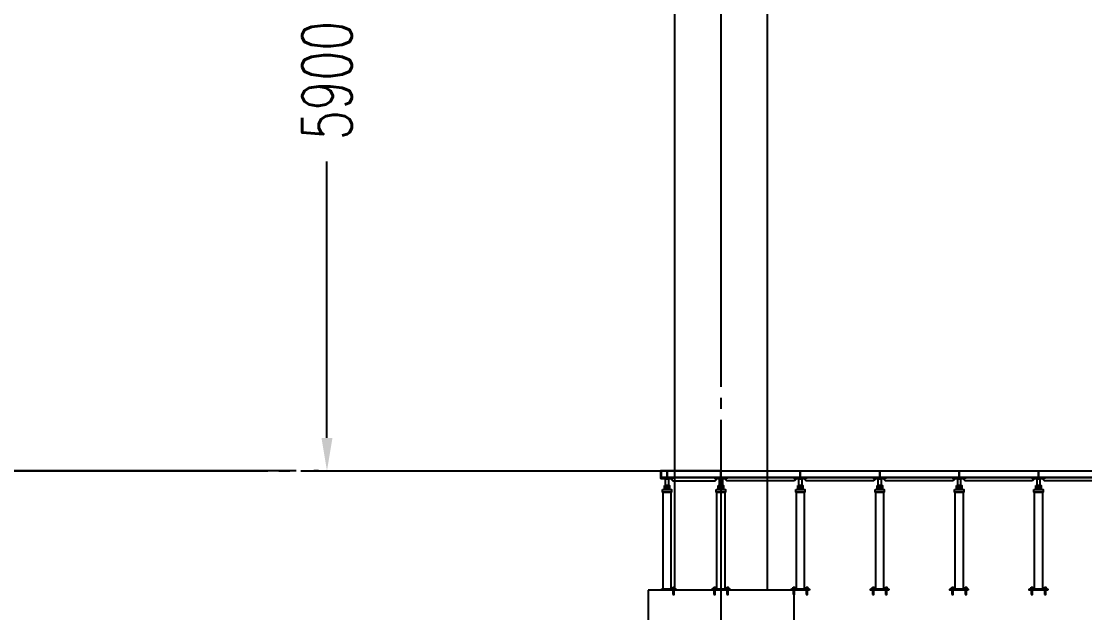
# Model space of a CAD drawing. Header units: millimetres. Extents: x -192235 to 515711, y 45168 to 947868.
# Drawn here: x 109711 to 117750, y 454878 to 459348 of the extents above; entities that cross this region are included whole.
import ezdxf

# ---------------------------------------------------------------- set-up
doc = ezdxf.new("R2010")
doc.units = ezdxf.units.MM
doc.header["$LTSCALE"] = 1000
doc.header["$PDMODE"] = 1
doc.linetypes.add('TPH12-SEC-@20-1$0$CENTERK5', pattern=[6.916, 6.667, -0.083, 0.083, -0.083])
for name, color, linetype in [('0-rev-20250425-與2次配干涉後移位', 7, 'Continuous'), ('TPH12-SEC-@20-1$0$H-SIN', 252, 'TPH12-SEC-@20-1$0$CENTERK5'), ('TPH12-SEC-@20-1$0$STEEL3', 252, 'Continuous'), ('TPH12-SEC-@20-1$0$SUGATA3', 252, 'Continuous'), ('YCD-Xfa-Sec-24$0$Raised Floor', 1, 'Continuous'), ('YCD-Xfa-Sec-24$0$SEC-RF', 1, 'Continuous')]:
    doc.layers.add(name, color=color, linetype=linetype)
doc.styles.add('aa-txt', font='simplex.shx', dxfattribs={"width": 0.7, "bigfont": 'chineset.shx'})
doc.dimstyles.new('adim-1500', dxfattribs={"dimscale": 1000, "dimtxt": 0.375, "dimasz": 0.25, "dimexe": 0.1, "dimexo": 0.5, "dimgap": 0.15, "dimtad": 0, "dimdec": 4, "dimtxsty": 'aa-txt', "dimcen": 3.75, "dimclrd": 3, "dimclre": 3, "dimclrt": 256, "dimadec": 0, "dimazin": 0, "dimtfac": 1, "dimtdec": 4, "dimtmove": 0, "dimatfit": 3, "dimfxl": 0.1, "dimarcsym": 0})

# ---------------------------------------------------------------- blocks, each defined once
blk = doc.blocks.new('TPH12-SEC-@20-1')
at = {"layer": 'TPH12-SEC-@20-1$0$H-SIN'}
for p, q in [((115000, 484000), (115000, 447500)), ((84160.7, 455950), (201769.6, 455950))]:
    blk.add_line(p, q, dxfattribs=at)
at = {"layer": 'TPH12-SEC-@20-1$0$STEEL3'}
for p, q in [((114650, 463725), (114650, 455050)), ((115350, 463725), (115350, 455050))]:
    blk.add_line(p, q, dxfattribs=at)
at = {"layer": 'TPH12-SEC-@20-1$0$SUGATA3'}
for p, q in [((115550, 455050), (114450, 455050)), ((114450, 455050), (114450, 453200)), ((115550, 455050), (115550, 453200))]:
    blk.add_line(p, q, dxfattribs=at)
blk = doc.blocks.new('YCD-Xfa-Sec-24')
at = {"layer": 'YCD-Xfa-Sec-24$0$Raised Floor'}
for points in [[(592600, 385950), (592000, 385950), (592000, 385900), (592600, 385900)], [(592045, 385875), (592555, 385875), (592580, 385900), (592020, 385900)], [(592555, 385900), (592645, 385900), (592645, 385895), (592555, 385895)], [(592555, 385900), (592645, 385900), (592645, 385895), (592555, 385895)], [(592555, 385890), (592645, 385890), (592645, 385895), (592555, 385895)], [(592555, 385890), (592645, 385890), (592645, 385895), (592555, 385895)], [(593200, 385950), (592600, 385950), (592600, 385900), (593200, 385900)], [(592645, 385875), (593155, 385875), (593180, 385900), (592620, 385900)], [(593155, 385900), (593245, 385900), (593245, 385895), (593155, 385895)], [(593155, 385890), (593245, 385890), (593245, 385895), (593155, 385895)], [(593800, 385950), (593200, 385950), (593200, 385900), (593800, 385900)], [(593245, 385875), (593755, 385875), (593780, 385900), (593220, 385900)], [(593755, 385900), (593845, 385900), (593845, 385895), (593755, 385895)], [(593755, 385900), (593845, 385900), (593845, 385895), (593755, 385895)], [(593755, 385890), (593845, 385890), (593845, 385895), (593755, 385895)], [(593755, 385890), (593845, 385890), (593845, 385895), (593755, 385895)], [(594400, 385950), (593800, 385950), (593800, 385900), (594400, 385900)], [(593845, 385875), (594355, 385875), (594380, 385900), (593820, 385900)], [(594355, 385900), (594445, 385900), (594445, 385895), (594355, 385895)], [(594355, 385890), (594445, 385890), (594445, 385895), (594355, 385895)], [(595000, 385950), (594400, 385950), (594400, 385900), (595000, 385900)], [(594445, 385875), (594955, 385875), (594980, 385900), (594420, 385900)], [(594955, 385900), (595045, 385900), (595045, 385895), (594955, 385895)], [(594955, 385900), (595045, 385900), (595045, 385895), (594955, 385895)], [(594955, 385890), (595045, 385890), (595045, 385895), (594955, 385895)], [(594955, 385890), (595045, 385890), (595045, 385895), (594955, 385895)], [(595000, 385950), (595407.9, 385950), (595407.9, 385900), (595000, 385900)], [(595362.9, 385875), (595045, 385875), (595020, 385900), (595387.9, 385900)], [(595362.9, 385890), (595452.9, 385890), (595452.9, 385895), (595362.9, 385895)], [(592620, 385840), (592580, 385840), (592580, 385825), (592620, 385825)], [(592620, 385840), (592580, 385840), (592580, 385825), (592620, 385825)], [(592620, 385825), (592580, 385825), (592580, 385810), (592620, 385810)], [(592620, 385825), (592580, 385825), (592580, 385810), (592620, 385810)], [(592610.5, 385890), (592589.5, 385890), (592589.5, 385840), (592610.5, 385840)], [(592610.5, 385890), (592589.5, 385890), (592589.5, 385840), (592610.5, 385840)], [(593220, 385840), (593180, 385840), (593180, 385825), (593220, 385825)], [(593220, 385825), (593180, 385825), (593180, 385810), (593220, 385810)], [(593210.5, 385890), (593189.5, 385890), (593189.5, 385840), (593210.5, 385840)], [(593820, 385840), (593780, 385840), (593780, 385825), (593820, 385825)], [(593820, 385840), (593780, 385840), (593780, 385825), (593820, 385825)], [(593820, 385825), (593780, 385825), (593780, 385810), (593820, 385810)], [(593820, 385825), (593780, 385825), (593780, 385810), (593820, 385810)], [(593810.5, 385890), (593789.5, 385890), (593789.5, 385840), (593810.5, 385840)], [(593810.5, 385890), (593789.5, 385890), (593789.5, 385840), (593810.5, 385840)], [(594420, 385840), (594380, 385840), (594380, 385825), (594420, 385825)], [(594420, 385825), (594380, 385825), (594380, 385810), (594420, 385810)], [(594410.5, 385890), (594389.5, 385890), (594389.5, 385840), (594410.5, 385840)], [(595020, 385840), (594980, 385840), (594980, 385825), (595020, 385825)], [(595020, 385840), (594980, 385840), (594980, 385825), (595020, 385825)], [(595020, 385825), (594980, 385825), (594980, 385810), (595020, 385810)], [(595020, 385825), (594980, 385825), (594980, 385810), (595020, 385810)], [(595010.5, 385890), (594989.5, 385890), (594989.5, 385840), (595010.5, 385840)], [(595010.5, 385890), (594989.5, 385890), (594989.5, 385840), (595010.5, 385840)], [(595427.9, 385840), (595387.9, 385840), (595387.9, 385825), (595427.9, 385825)], [(595427.9, 385825), (595387.9, 385825), (595387.9, 385810), (595427.9, 385810)], [(595418.4, 385890), (595397.4, 385890), (595397.4, 385840), (595418.4, 385840)], [(592635, 385810), (592565, 385810), (592565, 385790), (592635, 385790)], [(592635, 385810), (592565, 385810), (592565, 385790), (592635, 385790)], [(592630, 385790), (592570, 385790), (592570, 385057), (592630, 385057)], [(592630, 385790), (592570, 385790), (592570, 385057), (592630, 385057)], [(593235, 385810), (593165, 385810), (593165, 385790), (593235, 385790)], [(593230, 385790), (593170, 385790), (593170, 385057), (593230, 385057)], [(593835, 385810), (593765, 385810), (593765, 385790), (593835, 385790)], [(593835, 385810), (593765, 385810), (593765, 385790), (593835, 385790)], [(593830, 385790), (593770, 385790), (593770, 385057), (593830, 385057)], [(593830, 385790), (593770, 385790), (593770, 385057), (593830, 385057)], [(594435, 385810), (594365, 385810), (594365, 385790), (594435, 385790)], [(594430, 385790), (594370, 385790), (594370, 385057), (594430, 385057)], [(595035, 385810), (594965, 385810), (594965, 385790), (595035, 385790)], [(595035, 385810), (594965, 385810), (594965, 385790), (595035, 385790)], [(595030, 385790), (594970, 385790), (594970, 385057), (595030, 385057)], [(595030, 385790), (594970, 385790), (594970, 385057), (595030, 385057)], [(595442.9, 385810), (595372.9, 385810), (595372.9, 385790), (595442.9, 385790)], [(595437.9, 385790), (595377.9, 385790), (595377.9, 385057), (595437.9, 385057)], [(592530, 385050), (592670, 385050), (592670, 385057), (592530, 385057)], [(592530, 385050), (592670, 385050), (592670, 385057), (592530, 385057)], [(592560, 385065), (592540, 385065), (592540, 385057), (592560, 385057)], [(592560, 385065), (592540, 385065), (592540, 385057), (592560, 385057)], [(592555, 385072), (592545, 385072), (592545, 385057), (592555, 385057)], [(592555, 385072), (592545, 385072), (592545, 385057), (592555, 385057)], [(592555, 385017), (592545, 385017), (592545, 385050), (592555, 385050)], [(592555, 385017), (592545, 385017), (592545, 385050), (592555, 385050)], [(592660, 385065), (592640, 385065), (592640, 385057), (592660, 385057)], [(592660, 385065), (592640, 385065), (592640, 385057), (592660, 385057)], [(592655, 385072), (592645, 385072), (592645, 385057), (592655, 385057)], [(592655, 385072), (592645, 385072), (592645, 385057), (592655, 385057)], [(592655, 385017), (592645, 385017), (592645, 385050), (592655, 385050)], [(592655, 385017), (592645, 385017), (592645, 385050), (592655, 385050)], [(593130, 385050), (593270, 385050), (593270, 385057), (593130, 385057)], [(593160, 385065), (593140, 385065), (593140, 385057), (593160, 385057)], [(593155, 385072), (593145, 385072), (593145, 385057), (593155, 385057)], [(593155, 385017), (593145, 385017), (593145, 385050), (593155, 385050)], [(593260, 385065), (593240, 385065), (593240, 385057), (593260, 385057)], [(593255, 385072), (593245, 385072), (593245, 385057), (593255, 385057)], [(593255, 385017), (593245, 385017), (593245, 385050), (593255, 385050)], [(593730, 385050), (593870, 385050), (593870, 385057), (593730, 385057)], [(593730, 385050), (593870, 385050), (593870, 385057), (593730, 385057)], [(593760, 385065), (593740, 385065), (593740, 385057), (593760, 385057)], [(593760, 385065), (593740, 385065), (593740, 385057), (593760, 385057)], [(593755, 385072), (593745, 385072), (593745, 385057), (593755, 385057)], [(593755, 385072), (593745, 385072), (593745, 385057), (593755, 385057)], [(593755, 385017), (593745, 385017), (593745, 385050), (593755, 385050)], [(593755, 385017), (593745, 385017), (593745, 385050), (593755, 385050)], [(593860, 385065), (593840, 385065), (593840, 385057), (593860, 385057)], [(593860, 385065), (593840, 385065), (593840, 385057), (593860, 385057)], [(593855, 385072), (593845, 385072), (593845, 385057), (593855, 385057)], [(593855, 385072), (593845, 385072), (593845, 385057), (593855, 385057)], [(593855, 385017), (593845, 385017), (593845, 385050), (593855, 385050)], [(593855, 385017), (593845, 385017), (593845, 385050), (593855, 385050)], [(594330, 385050), (594470, 385050), (594470, 385057), (594330, 385057)], [(594360, 385065), (594340, 385065), (594340, 385057), (594360, 385057)], [(594355, 385072), (594345, 385072), (594345, 385057), (594355, 385057)], [(594355, 385017), (594345, 385017), (594345, 385050), (594355, 385050)], [(594460, 385065), (594440, 385065), (594440, 385057), (594460, 385057)], [(594455, 385072), (594445, 385072), (594445, 385057), (594455, 385057)], [(594455, 385017), (594445, 385017), (594445, 385050), (594455, 385050)], [(594930, 385050), (595070, 385050), (595070, 385057), (594930, 385057)], [(594930, 385050), (595070, 385050), (595070, 385057), (594930, 385057)], [(594960, 385065), (594940, 385065), (594940, 385057), (594960, 385057)], [(594960, 385065), (594940, 385065), (594940, 385057), (594960, 385057)], [(594955, 385072), (594945, 385072), (594945, 385057), (594955, 385057)], [(594955, 385072), (594945, 385072), (594945, 385057), (594955, 385057)], [(594955, 385017), (594945, 385017), (594945, 385050), (594955, 385050)], [(594955, 385017), (594945, 385017), (594945, 385050), (594955, 385050)], [(595060, 385065), (595040, 385065), (595040, 385057), (595060, 385057)], [(595060, 385065), (595040, 385065), (595040, 385057), (595060, 385057)], [(595055, 385072), (595045, 385072), (595045, 385057), (595055, 385057)], [(595055, 385072), (595045, 385072), (595045, 385057), (595055, 385057)], [(595055, 385017), (595045, 385017), (595045, 385050), (595055, 385050)], [(595055, 385017), (595045, 385017), (595045, 385050), (595055, 385050)], [(595337.9, 385050), (595450, 385050), (595450, 385057), (595337.9, 385057)], [(595367.9, 385065), (595347.9, 385065), (595347.9, 385057), (595367.9, 385057)], [(595362.9, 385072), (595352.9, 385072), (595352.9, 385057), (595362.9, 385057)], [(595362.9, 385017), (595352.9, 385017), (595352.9, 385050), (595362.9, 385050)]]:
    blk.add_lwpolyline(points, close=True, dxfattribs=at)
at = {"layer": 'YCD-Xfa-Sec-24$0$Raised Floor', "elevation": 0}
blk.add_lwpolyline([(595407.9, 385950), (595452.9, 385950), (595452.9, 385900), (595407.9, 385900)], close=True, dxfattribs=at)
at = {"layer": 'YCD-Xfa-Sec-24$0$SEC-RF'}
blk.add_lwpolyline([(595362.9, 385900), (595452.9, 385900), (595452.9, 385950), (595457.9, 385950), (595457.9, 385895), (595362.9, 385895), (595362.9, 385900)], dxfattribs=at)
blk.add_lwpolyline([(595362.9, 385900), (595452.9, 385900), (595452.9, 385950), (595457.9, 385950), (595457.9, 385895), (595362.9, 385895), (595362.9, 385900)], dxfattribs=at)
blk = doc.blocks.new('*D522')
at = {"layer": '0-rev-20250425-與2次配干涉後移位', "color": 3, "lineweight": -2, "transparency": 16777216}
for p, q in [((102738.8, 461850), (102036.9, 461850)), ((102136.9, 461600), (102136.9, 459512.5)), ((102136.9, 456200), (102136.9, 458287.5)), ((110042.8, 455950), (102036.9, 455950))]:
    blk.add_line(p, q, dxfattribs=at)
at = {"layer": '0-rev-20250425-與2次配干涉後移位', "color": 3, "transparency": 16777216}
for points in [[(102095.2, 461600), (102178.5, 461600), (102136.9, 461850)], [(102095.2, 456200), (102178.5, 456200), (102136.9, 455950)]]:
    blk.add_solid(points, dxfattribs=at)
at = {"layer": 'DEFPOINTS', "color": 0, "transparency": 16777216}
for p in [(102136.9, 461850), (103238.8, 461850), (110542.8, 455950)]:
    blk.add_point(p, dxfattribs=at)
at = {"layer": '0-rev-20250425-與2次配干涉後移位', "transparency": 16777216, "insert": (102136.9, 458900), "char_height": 375, "attachment_point": 5, "rotation": 90, "style": 'aa-txt'}
blk.add_mtext('5900', dxfattribs=at)
blk = doc.blocks.new('*D585')
at = {"layer": '0-rev-20250425-與2次配干涉後移位', "color": 3, "lineweight": -2, "transparency": 16777216}
for p, q in [((112375, 461850), (111921.6, 461850)), ((112021.6, 461600), (112021.6, 459512.5)), ((112021.6, 456200), (112021.6, 458287.5)), ((111958.6, 455950), (111921.6, 455950))]:
    blk.add_line(p, q, dxfattribs=at)
at = {"layer": '0-rev-20250425-與2次配干涉後移位', "color": 3, "transparency": 16777216}
for points in [[(111979.9, 461600), (112063.3, 461600), (112021.6, 461850)], [(111979.9, 456200), (112063.3, 456200), (112021.6, 455950)]]:
    blk.add_solid(points, dxfattribs=at)
at = {"layer": 'DEFPOINTS', "color": 0, "transparency": 16777216}
for p in [(112875, 461850), (112021.6, 455950), (112458.6, 455950)]:
    blk.add_point(p, dxfattribs=at)
at = {"layer": '0-rev-20250425-與2次配干涉後移位', "transparency": 16777216, "insert": (112021.6, 458900), "char_height": 375, "attachment_point": 5, "rotation": 90, "style": 'aa-txt'}
blk.add_mtext('5900', dxfattribs=at)
blk = doc.blocks.new('*D681')
at = {"layer": '0-rev-20250425-與2次配干涉後移位', "color": 3, "lineweight": -2, "transparency": 16777216}
for p, q in [((112575, 462325), (105234.1, 462325)), ((105334.1, 462075), (105334.1, 459750)), ((105334.1, 456200), (105334.1, 458525)), ((111788.4, 455950), (105234.1, 455950))]:
    blk.add_line(p, q, dxfattribs=at)
at = {"layer": '0-rev-20250425-與2次配干涉後移位', "color": 3, "transparency": 16777216}
for points in [[(105292.4, 462075), (105375.7, 462075), (105334.1, 462325)], [(105292.4, 456200), (105375.7, 456200), (105334.1, 455950)]]:
    blk.add_solid(points, dxfattribs=at)
at = {"layer": 'DEFPOINTS', "color": 0, "transparency": 16777216}
for p in [(113075, 462325), (105334.1, 455950), (112288.4, 455950)]:
    blk.add_point(p, dxfattribs=at)
at = {"layer": '0-rev-20250425-與2次配干涉後移位', "transparency": 16777216, "insert": (105334.1, 459137.5), "char_height": 375, "attachment_point": 5, "rotation": 90, "style": 'aa-txt'}
blk.add_mtext('6375', dxfattribs=at)

msp = doc.modelspace()

# ---------------------------------------------------------------- block references
msp.add_blockref('TPH12-SEC-@20-1', (0, 0))

# ---------------------------------------------------------------- next in the draw order: block references
at = {"xscale": -1}
msp.add_blockref('YCD-Xfa-Sec-24', (710000, 70000), dxfattribs=at)

# ---------------------------------------------------------------- next in the draw order: dimensions: what is measured, and where the dimension line sits
at = {"layer": '0-rev-20250425-與2次配干涉後移位'}
for base, p1, p2, picture, middle in [((105334.07339, 455950), (113074.99995, 462325), (112288.38283, 455950), '*D681', (105334.07339, 459137.5)), ((102136.86875, 461850), (110542.82126, 455950), (103238.75141, 461850), '*D522', (102136.86875, 458900)), ((112021.60149, 455950), (112875, 461850), (112458.55289, 455950), '*D585', (112021.60149, 458900))]:
    dim = msp.add_linear_dim(base=base, p1=p1, p2=p2, angle=90, dimstyle='adim-1500', dxfattribs=at)
    dim.commit()
    dim.dimension.update_dxf_attribs({"geometry": picture, "text_midpoint": middle})

doc.saveas('drawing.dxf')
